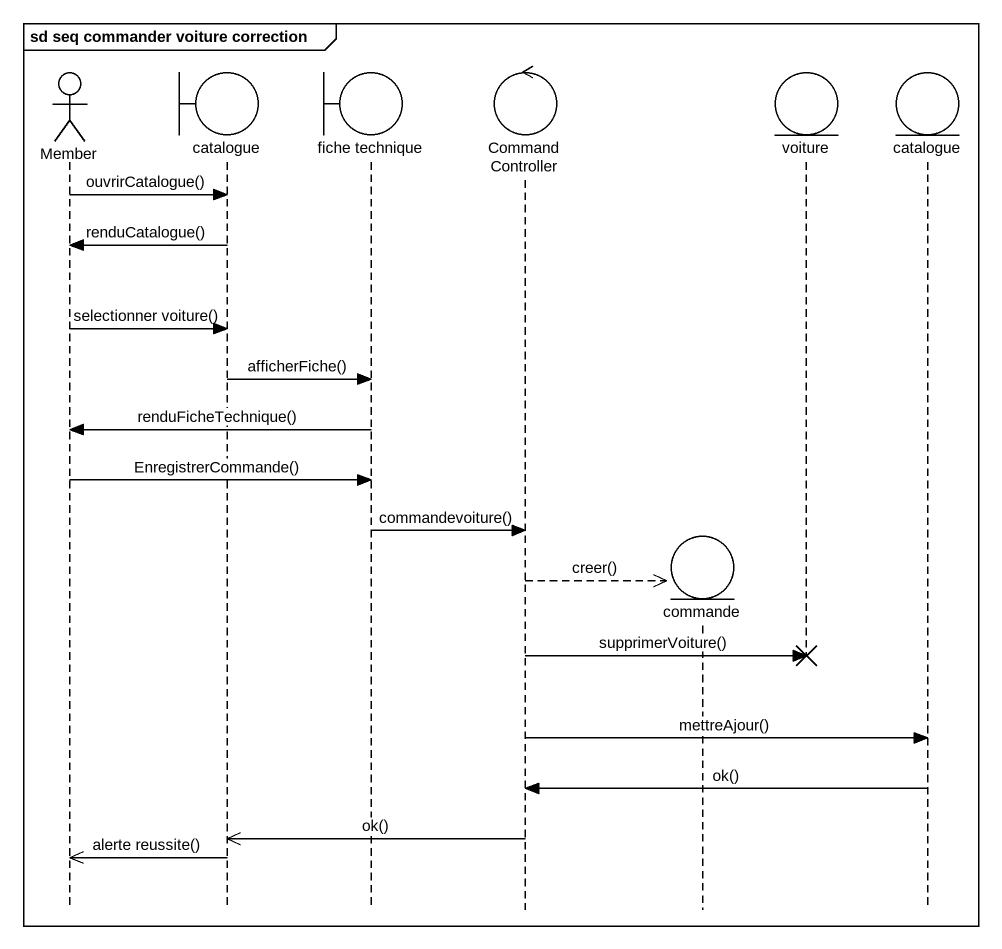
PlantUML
@startuml
mainframe sd seq commander voiture correction
hide footbox
actor Member
boundary catalogue
boundary "fiche technique" as fiche_technique
control "Command Controller" as Command_Controller
entity commande
entity voiture
entity "catalogue" as catalogue_2

Member -> catalogue : ouvrirCatalogue()
catalogue -> Member : renduCatalogue()
Member -> catalogue : selectionner voiture()
catalogue -> fiche_technique : afficherFiche()
fiche_technique -> Member : renduFicheTechnique()
Member -> fiche_technique : EnregistrerCommande()
fiche_technique -> Command_Controller : commandevoiture()
Command_Controller -->> commande ** : creer()
Command_Controller -> voiture !! : supprimerVoiture()
Command_Controller -> catalogue_2 : mettreAjour()
catalogue_2 -> Command_Controller : ok()
Command_Controller ->> catalogue : ok()
catalogue ->> Member : alerte reussite()
@enduml
